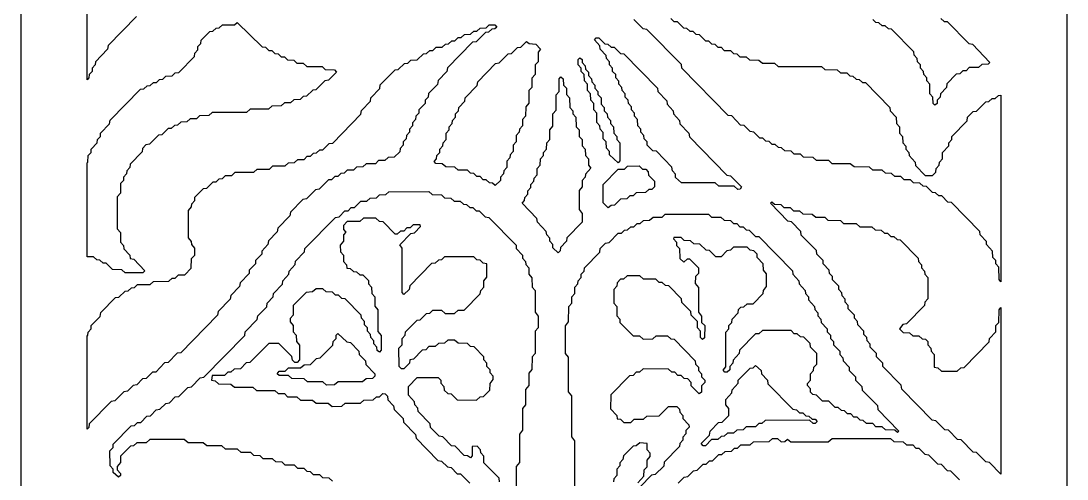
# Model space of a CAD drawing. Header units: millimetres. Extents: x 10 to 410, y 18 to 283.
# Drawn here: x 148 to 211.3, y 209 to 236.7 of the extents above; entities that cross this region are included whole.
import ezdxf

# ---------------------------------------------------------------- set-up
doc = ezdxf.new("R2010")
doc.units = ezdxf.units.MM
doc.layers.add('CUT', color=1, linetype='Continuous')

msp = doc.modelspace()

# ---------------------------------------------------------------- linework, layer by layer
at = {"layer": 'CUT'}
for points in [[(190.134, 157), (198.134, 157), (198.134, 160), (211.2679, 160), (211.2679, 280), (198.134, 280), (198.134, 283), (190.134, 283), (190.134, 280), (169.134, 280), (169.134, 283), (161.134, 283), (161.134, 280), (148, 280), (148, 160), (161.134, 160), (161.134, 157), (169.134, 157), (169.134, 160), (190.134, 160)], [(152.2394, 228.7964), (152.2475, 228.9869), (152.6194, 229.3779), (152.6274, 229.5685), (152.8094, 229.7657), (152.8174, 229.9562), (153.3639, 230.5175), (153.3948, 230.743), (155.2368, 232.6224), (155.4347, 232.6386), (155.6282, 232.824), (155.8146, 232.8325), (156.0082, 233.0179), (156.1946, 233.0263), (156.3882, 233.2118), (156.5746, 233.2202), (156.7682, 233.4056), (157.1446, 233.4141), (157.3381, 233.5995), (157.5486, 233.6242), (158.4937, 234.5886), (158.5173, 234.8028), (158.6992, 234.9999), (158.7072, 235.1905), (158.8892, 235.3876), (158.8972, 235.5782), (159.4166, 236.1119), (159.6145, 236.1281), (159.8081, 236.3135), (159.9945, 236.322), (160.1881, 236.5074), (160.9161, 236.5101), (161.0846, 236.6506), (162.5806, 235.1751), (162.7911, 235.1504), (162.9846, 234.965), (163.171, 234.9565), (163.3646, 234.7711), (163.551, 234.7626), (163.7446, 234.5772), (163.931, 234.5688), (164.1246, 234.3834), (164.501, 234.3749), (164.6945, 234.1895), (165.071, 234.1811), (165.2929, 233.9899), (166.2109, 233.9872), (166.4045, 233.8018), (166.9709, 233.7933), (167.0817, 233.654), (166.6024, 233.1611), (166.3805, 233.1286), (165.8424, 232.5795), (165.6445, 232.5633), (165.2724, 232.1918), (165.0745, 232.1756), (164.881, 231.9902), (164.5045, 231.9817), (164.311, 231.7963), (163.9346, 231.7879), (163.741, 231.6025), (163.1746, 231.594), (162.9675, 231.4059), (161.873, 231.4059), (161.6375, 231.212), (159.5647, 231.2063), (159.3712, 231.0209), (158.8047, 231.0124), (158.6112, 230.827), (158.2348, 230.8186), (158.0412, 230.6332), (157.6648, 230.6247), (157.4712, 230.4393), (157.2848, 230.4308), (157.0912, 230.2454), (156.9048, 230.237), (156.5213, 229.8577), (156.3109, 229.833), (155.7727, 229.2839), (155.5509, 229.2514), (155.3502, 229.0389), (155.3348, 228.837), (154.6057, 228.0932), (154.5822, 227.879), (154.4002, 227.6818), (154.3922, 227.4913), (154.2102, 227.2941), (154.2022, 227.1035), (154.0202, 226.9064), (154.0122, 226.3281), (153.8248, 226.1032), (153.8248, 224.1714), (154.0122, 223.9466), (154.0202, 223.3682), (154.2022, 223.1711), (154.2258, 222.9569), (154.5822, 222.5895), (154.6043, 222.3778), (154.8228, 222.3478), (155.4921, 221.6346), (155.3677, 221.519), (154.2982, 221.5217), (154.1047, 221.7071), (153.5383, 221.7156), (153.1547, 222.0948), (152.9683, 222.1033), (152.7747, 222.2887), (152.5883, 222.2971), (152.3948, 222.4825), (152, 222.4884), (152, 228.1612), (152.0494, 228.2148), (152.0575, 228.5992)], [(152.2394, 218.134), (152.2549, 218.3358), (152.7939, 218.8858), (152.8248, 219.1113), (153.7168, 220.0214), (153.9147, 220.0377), (154.2982, 220.4169), (154.4847, 220.4254), (154.6782, 220.6108), (154.8647, 220.6192), (155.0582, 220.8046), (155.8146, 220.8131), (156.0217, 221.0012), (156.9546, 221.007), (157.1482, 221.1924), (157.3346, 221.2008), (157.5281, 221.3862), (157.9046, 221.3947), (158.3037, 221.7938), (158.3247, 222.3824), (158.5092, 222.5928), (158.5147, 223.0014), (158.3273, 223.2263), (158.3192, 223.4169), (158.1347, 223.6273), (158.1347, 225.2903), (158.3192, 225.5007), (158.3273, 225.6913), (158.5092, 225.8884), (158.5247, 226.0903), (159.0367, 226.6127), (159.2345, 226.6289), (159.6181, 227.0082), (159.8045, 227.0167), (159.9981, 227.2021), (160.1845, 227.2105), (160.378, 227.3959), (160.7545, 227.4044), (160.9616, 227.5925), (162.0844, 227.5982), (162.278, 227.7836), (163.0344, 227.7921), (163.2415, 227.9802), (163.9844, 227.986), (164.1779, 228.1714), (164.5544, 228.1798), (164.7479, 228.3652), (165.1243, 228.3737), (165.3179, 228.5591), (165.5043, 228.5675), (165.6979, 228.7529), (165.8843, 228.7614), (166.0779, 228.9468), (166.2643, 228.9553), (166.6364, 229.3268), (166.8582, 229.3593), (168.5634, 231.0991), (168.5943, 231.3245), (169.1489, 231.8981), (169.1643, 232.1), (169.7033, 232.65), (169.7343, 232.8754), (170.6263, 233.7856), (170.8241, 233.8018), (171.1962, 234.1733), (171.3941, 234.1895), (171.5877, 234.3749), (171.9641, 234.3834), (172.3476, 234.7626), (172.5341, 234.7711), (172.7276, 234.9565), (172.9141, 234.965), (173.1076, 235.1504), (173.4841, 235.1588), (173.6776, 235.3442), (173.864, 235.3527), (174.0576, 235.5381), (174.244, 235.5465), (174.4376, 235.7319), (174.624, 235.7404), (174.8176, 235.9258), (175.194, 235.9343), (175.3875, 236.1197), (175.574, 236.1281), (175.7675, 236.3135), (176.144, 236.322), (176.3261, 236.4996), (176.6606, 236.5074), (176.7714, 236.368), (176.6606, 236.2551), (176.4742, 236.2467), (176.2806, 236.0613), (176.0942, 236.0528), (175.5321, 235.4875), (175.3102, 235.455), (173.7951, 233.909), (173.7641, 233.6835), (173.2251, 233.1335), (173.1942, 232.9081), (172.6551, 232.3581), (172.6316, 232.1439), (172.4496, 231.9468), (172.4416, 231.7562), (172.0696, 231.3652), (172.0616, 231.1746), (171.8796, 230.9775), (171.8716, 230.7869), (171.6897, 230.5897), (171.6816, 230.3992), (171.4997, 230.202), (171.4916, 230.0114), (171.3097, 229.8143), (171.3016, 229.6237), (171.1197, 229.4266), (171.1116, 229.236), (170.9297, 229.0389), (170.9142, 228.837), (170.5808, 228.5007), (170.2044, 228.4922), (170.0108, 228.3068), (169.6344, 228.2984), (169.4408, 228.113), (168.8744, 228.1045), (168.6809, 227.9191), (168.3044, 227.9107), (168.1109, 227.7252), (167.7344, 227.7168), (167.5409, 227.5314), (167.3545, 227.5229), (167.1609, 227.3375), (166.9745, 227.3291), (166.7809, 227.1437), (166.5945, 227.1352), (166.0324, 226.5698), (165.8105, 226.5373), (165.2724, 225.9883), (165.0506, 225.9558), (164.2954, 225.1852), (164.2645, 224.9598), (163.5354, 224.2159), (163.5045, 223.9905), (162.9655, 223.4405), (162.9419, 223.2263), (162.57, 222.8353), (162.5619, 222.6447), (162.19, 222.2537), (162.1819, 222.0631), (161.81, 221.6721), (161.7945, 221.4703), (161.2555, 220.9203), (161.2246, 220.6948), (160.6855, 220.1449), (160.6546, 219.9194), (159.9256, 219.1756), (159.8946, 218.9501), (157.6727, 216.6829), (157.4508, 216.6504), (156.9127, 216.1013), (156.6908, 216.0689), (156.1527, 215.5198), (155.9548, 215.5035), (155.5827, 215.132), (155.3609, 215.0995), (155.0128, 214.7443), (154.7909, 214.7118), (154.4428, 214.3566), (154.2209, 214.3241), (153.6828, 213.775), (153.461, 213.7425), (152.1358, 212.3904), (152.1123, 212.1762), (152, 212.0582), (152, 217.6927), (152.0494, 217.7463), (152.0575, 217.9369)], [(179.2814, 234.2764), (179.0994, 234.0792), (179.0914, 233.5009), (178.904, 233.2761), (178.9014, 232.7255), (178.7194, 232.5284), (178.714, 231.7694), (178.5294, 231.5591), (178.5214, 230.9808), (178.3394, 230.7836), (178.3314, 230.3992), (178.1494, 230.202), (178.1414, 230.0114), (177.9594, 229.8143), (177.9514, 229.4299), (177.7695, 229.2327), (177.7614, 228.8483), (177.5795, 228.6511), (177.5714, 228.4606), (177.3895, 228.2634), (177.3814, 227.879), (177.1995, 227.6818), (177.1914, 227.4913), (177.0095, 227.2941), (176.994, 227.0923), (176.6755, 226.7988), (176.524, 226.9413), (176.3375, 226.9498), (176.144, 227.1352), (175.9575, 227.1437), (175.764, 227.3291), (175.5775, 227.3375), (175.384, 227.5229), (175.1976, 227.5314), (175.004, 227.7168), (174.4376, 227.7252), (174.244, 227.9107), (173.6912, 227.9164), (173.4841, 228.1045), (173.0962, 228.1207), (172.9968, 228.2523), (173.1387, 228.4086), (173.1468, 228.5992), (173.3287, 228.7964), (173.3368, 228.9869), (173.5187, 229.1841), (173.5268, 229.3747), (173.7087, 229.5718), (173.7167, 229.9562), (173.8987, 230.1534), (173.9067, 230.344), (174.0887, 230.5411), (174.0967, 230.7317), (174.2787, 230.9288), (174.2867, 231.1194), (174.4687, 231.3166), (174.4767, 231.5071), (174.8487, 231.8981), (174.8641, 232.1), (175.5931, 232.8438), (175.6241, 233.0693), (176.7061, 234.1733), (176.9279, 234.2058), (177.466, 234.7549), (177.6639, 234.7711), (178.036, 235.1426), (178.2339, 235.1588), (178.5754, 235.4952), (178.7301, 235.369), (179.1305, 235.3442), (179.4313, 235.0375), (179.2894, 234.8547)], [(183.6939, 235.1588), (183.8804, 235.1504), (184.2639, 234.7711), (184.4618, 234.7549), (186.4937, 232.6816), (186.5092, 232.4797), (187.0637, 231.9061), (187.0791, 231.7043), (187.4511, 231.3133), (187.4591, 231.1227), (187.8311, 230.7317), (187.8546, 230.5175), (188.3937, 229.9675), (188.4246, 229.7421), (190.6997, 227.4206), (190.9216, 227.3881), (191.5835, 226.7127), (191.4915, 226.5698), (191.347, 226.5621), (191.1251, 226.7532), (190.2071, 226.7559), (189.9851, 226.9471), (187.9407, 226.9471), (187.5937, 227.2861), (187.5782, 227.488), (187.3963, 227.6851), (187.3727, 227.8993), (186.4276, 228.8637), (186.2172, 228.8884), (185.8763, 229.236), (185.8683, 229.4266), (185.6863, 229.6237), (185.6783, 229.8143), (185.4964, 230.0114), (185.4883, 230.202), (185.3064, 230.3992), (185.2983, 230.7836), (185.1164, 230.9808), (185.1083, 231.1713), (184.9264, 231.3685), (184.9183, 231.5591), (184.7364, 231.7562), (184.7283, 231.9468), (184.5464, 232.1439), (184.5383, 232.3345), (184.3564, 232.5316), (184.3484, 232.7222), (184.1664, 232.9194), (184.1584, 233.1099), (183.9764, 233.3071), (183.9684, 233.4977), (183.7864, 233.6948), (183.7784, 233.8854), (183.5964, 234.0825), (183.5884, 234.2731), (183.4064, 234.4703), (183.3984, 234.6608), (183.0338, 235.0406), (183.0184, 235.2424), (182.6865, 235.5926), (182.7859, 235.7242), (182.9418, 235.7242), (183.3139, 235.3527), (183.5004, 235.3442)], [(182.1393, 233.8367), (182.3213, 233.6396), (182.3293, 233.449), (182.5113, 233.2519), (182.5193, 233.0613), (182.7012, 232.8642), (182.7093, 232.6736), (182.8912, 232.4764), (182.8993, 232.2859), (183.0812, 232.0887), (183.0893, 231.7043), (183.2712, 231.5071), (183.2793, 231.3166), (183.4612, 231.1194), (183.4693, 230.9288), (183.6512, 230.7317), (183.6593, 230.5411), (183.8412, 230.344), (183.8492, 229.9595), (184.0312, 229.7624), (184.0392, 229.5718), (184.2212, 229.3747), (184.2238, 228.2799), (184.1124, 228.1558), (183.5964, 228.6544), (183.5884, 228.845), (183.4064, 229.0421), (183.3984, 229.4266), (183.2164, 229.6237), (183.2084, 230.0082), (183.0264, 230.2053), (183.0184, 230.3959), (182.8364, 230.593), (182.8284, 231.1713), (182.6464, 231.3685), (182.6384, 231.7529), (182.4565, 231.9501), (182.4484, 232.3345), (182.2665, 232.5316), (182.2584, 232.9161), (182.0765, 233.1132), (182.0684, 233.4977), (181.8865, 233.6948), (181.8784, 233.8854), (181.6965, 234.0825), (181.6965, 234.415), (181.7939, 234.5181), (181.9413, 234.415), (181.9493, 234.2245), (182.1313, 234.0273)], [(180.9993, 232.2859), (181.1813, 232.0887), (181.1893, 231.5104), (181.3713, 231.3133), (181.3793, 231.1227), (181.5613, 230.9255), (181.5693, 230.3472), (181.7513, 230.1501), (181.7593, 229.7657), (181.9413, 229.5685), (181.9493, 229.1841), (182.1313, 228.9869), (182.1393, 228.6025), (182.3213, 228.4054), (182.3293, 228.0209), (182.4738, 227.8514), (182.1393, 227.488), (182.1313, 227.2974), (181.9493, 227.1002), (181.9413, 226.7158), (181.7539, 226.4909), (181.7539, 225.3346), (181.9413, 225.1097), (181.9413, 224.5833), (181.0149, 223.6344), (180.9913, 223.4202), (180.6349, 223.0528), (180.6113, 222.8386), (180.4889, 222.725), (180.1765, 223.0324), (180.1685, 223.223), (179.9865, 223.4202), (179.9785, 223.6107), (179.7965, 223.8079), (179.773, 224.0221), (179.234, 224.5721), (179.203, 224.7975), (178.314, 225.7189), (178.4585, 225.8884), (178.4666, 226.079), (178.6485, 226.2762), (178.6566, 226.4667), (178.8385, 226.6639), (178.8466, 226.8545), (179.0285, 227.0516), (179.0366, 227.2422), (179.2185, 227.4393), (179.2266, 227.8238), (179.4085, 228.0209), (179.4166, 228.4054), (179.5985, 228.6025), (179.6066, 228.7931), (179.7885, 228.9902), (179.7965, 229.3747), (179.9785, 229.5718), (179.9865, 230.1501), (180.1739, 230.375), (180.1765, 231.1194), (180.3639, 231.3443), (180.3639, 232.2693), (180.5485, 232.4797), (180.5539, 233.2387), (180.6539, 233.355), (180.8013, 233.2519), (180.8094, 232.8674), (180.9913, 232.6703)], [(185.9311, 227.6299), (185.9547, 227.4157), (186.3111, 227.0483), (186.3111, 226.7158), (186.1603, 226.5621), (185.9738, 226.5536), (185.7803, 226.3682), (185.2139, 226.3598), (185.0203, 226.1744), (184.8339, 226.1659), (184.6403, 225.9805), (184.2639, 225.972), (183.8918, 225.6005), (183.6939, 225.5843), (183.5153, 225.4418), (183.2164, 225.7465), (183.2164, 226.8545), (184.1158, 227.7759), (184.5037, 227.7921), (184.6858, 227.9697), (185.3867, 227.9802), (185.5938, 227.7921), (185.7917, 227.7759)], [(205.783, 210.657), (205.5851, 210.6732), (204.857, 211.4162), (204.6351, 211.4487), (204.097, 211.9978), (203.8752, 212.0303), (203.337, 212.5794), (203.1152, 212.6119), (201.2732, 214.4913), (201.2423, 214.7167), (200.1333, 215.8483), (200.1178, 216.0502), (199.7459, 216.4412), (199.7378, 216.6318), (199.3659, 217.0228), (199.3579, 217.2133), (199.1759, 217.4105), (199.1679, 217.6011), (198.9859, 217.7982), (198.9779, 217.9888), (198.6059, 218.3798), (198.5979, 218.5704), (198.4159, 218.7675), (198.4079, 218.9581), (198.0359, 219.3491), (198.0279, 219.5397), (197.8459, 219.7368), (197.8379, 219.9274), (197.656, 220.1245), (197.6479, 220.3151), (197.466, 220.5123), (197.4579, 220.7028), (197.086, 221.0938), (197.0779, 221.2844), (196.896, 221.4816), (196.8879, 221.6721), (196.516, 222.0631), (196.508, 222.2537), (196.136, 222.6447), (196.1124, 222.8589), (195.1934, 223.7966), (195.1625, 224.0221), (194.5973, 224.5987), (194.3755, 224.6312), (193.3235, 225.7189), (193.4085, 225.8049), (193.5736, 225.6596), (193.95, 225.6512), (194.1436, 225.4658), (194.52, 225.4573), (194.7135, 225.2719), (195.09, 225.2634), (195.2835, 225.078), (195.85, 225.0696), (196.0719, 224.8785), (196.6099, 224.8757), (196.8035, 224.6903), (197.5599, 224.6819), (197.7534, 224.4965), (198.5099, 224.488), (198.7318, 224.2969), (199.4598, 224.2941), (199.6534, 224.1087), (200.0298, 224.1003), (200.2234, 223.9149), (200.4098, 223.9064), (200.6033, 223.721), (200.7898, 223.7126), (200.9833, 223.5272), (201.1812, 223.5109), (202.2632, 222.4069), (202.2786, 222.2051), (202.4606, 222.0079), (202.4686, 221.8174), (202.6506, 221.6202), (202.6586, 221.4296), (202.8406, 221.2325), (202.8432, 219.9439), (202.6586, 219.7335), (202.6432, 219.5317), (201.5612, 218.4277), (201.3394, 218.3952), (201.1387, 218.134), (201.3633, 217.9052), (201.7398, 217.8967), (201.9333, 217.7113), (202.3097, 217.7029), (202.5033, 217.5175), (202.7012, 217.5012), (202.8406, 217.3553), (202.8486, 217.1647), (203.0306, 216.9676), (203.0386, 216.777), (203.2206, 216.5798), (203.2287, 215.8074), (203.4497, 215.7643), (203.6716, 215.5731), (204.6146, 215.5731), (204.8366, 215.7643), (205.047, 215.789), (206.5621, 217.3349), (206.5857, 217.5491), (206.9576, 217.9401), (206.9656, 218.3246), (207.1476, 218.5217), (207.153, 219.2807), (207.2679, 219.4246), (207.2679, 209.3439), (206.5669, 210.0592), (206.3451, 210.0917)], [(168.4598, 216.5831), (168.8317, 216.1921), (168.8553, 215.9779), (169.4017, 215.4167), (169.4017, 215.278), (169.2623, 215.132), (168.8744, 215.1158), (168.6673, 214.9277), (167.1929, 214.9277), (166.9709, 214.7366), (166.4714, 214.7338), (166.2643, 214.922), (165.3314, 214.9277), (165.1243, 215.1158), (164.3815, 215.1215), (164.1744, 215.3097), (163.6215, 215.3154), (163.5045, 215.4198), (163.6079, 215.5704), (163.9844, 215.5788), (164.1779, 215.7643), (164.9059, 215.767), (165.1279, 215.9581), (165.5043, 215.9666), (165.8764, 216.3381), (166.0983, 216.3706), (166.8534, 217.1411), (166.877, 217.3553), (167.0589, 217.5524), (167.067, 217.743), (167.1644, 217.8461), (167.7105, 217.3399), (167.9323, 217.3074), (168.4443, 216.785)], [(193.1745, 214.8148), (194.6896, 213.2688), (194.9, 213.2441), (195.0935, 213.0587), (195.28, 213.0502), (195.4735, 212.8648), (195.66, 212.8563), (195.8535, 212.6709), (196.0399, 212.6625), (196.1508, 212.5231), (196.0399, 212.4102), (195.9204, 212.4075), (195.6849, 212.6013), (193.0036, 212.5956), (192.8101, 212.4102), (192.6236, 212.4018), (192.4301, 212.2164), (191.8636, 212.2079), (191.6701, 212.0225), (191.2937, 212.014), (191.1001, 211.8286), (190.7237, 211.8202), (190.5301, 211.6348), (190.3437, 211.6263), (190.1501, 211.4409), (189.7737, 211.4325), (189.4016, 211.061), (189.2571, 211.0532), (189.1463, 211.1926), (189.6527, 211.713), (189.6836, 211.9384), (190.1956, 212.4608), (190.4175, 212.4933), (190.8081, 212.8998), (190.8136, 213.3084), (190.6262, 213.5333), (190.6262, 213.8658), (190.9981, 214.2568), (191.0062, 214.4474), (191.3781, 214.8384), (191.3862, 215.0289), (192.0956, 215.7565), (192.2934, 215.7727), (192.4335, 215.9075), (192.7635, 215.6218), (192.779, 215.4199), (193.1509, 215.0289)]]:
    msp.add_lwpolyline(points, close=True, dxfattribs=at)
for points in [[(154.9809, 237.0058), (153.2758, 235.266), (153.2448, 235.0406), (152.5003, 234.2731), (152.4923, 234.0825), (152.3103, 233.8854), (152.3023, 233.6948), (152.1203, 233.4977), (152.1123, 233.3071), (152, 233.1854), (152, 238.4359)], [(187.3002, 236.8951), (187.4938, 236.7097), (187.6802, 236.7013), (188.0638, 236.322), (188.2502, 236.3135), (188.4438, 236.1281), (188.6302, 236.1197), (188.8237, 235.9343), (189.0102, 235.9258), (189.3937, 235.5465), (189.5802, 235.5381), (189.7737, 235.3527), (189.9602, 235.3442), (190.1537, 235.1588), (190.3401, 235.1504), (190.5337, 234.965), (190.9101, 234.9565), (191.1037, 234.7711), (191.2901, 234.7626), (191.4837, 234.5772), (191.8601, 234.5688), (192.0536, 234.3834), (192.6201, 234.3749), (192.842, 234.1838), (193.57, 234.1811), (193.792, 233.9899), (196.4064, 233.9899), (196.6135, 233.8018), (197.3563, 233.7961), (197.5635, 233.6079), (197.9399, 233.5995), (198.1334, 233.4141), (198.3199, 233.4056), (198.5134, 233.2202), (198.6999, 233.2118), (198.8934, 233.0263), (199.0798, 233.0179), (200.5532, 231.5184), (200.5687, 231.3166), (200.9406, 230.9255), (200.9487, 230.5411), (201.1306, 230.344), (201.1387, 229.9595), (201.3206, 229.7624), (201.3287, 229.3779), (201.5106, 229.1808), (201.5187, 228.9902), (201.7006, 228.7931), (201.7087, 228.6025), (202.0806, 228.2115), (202.1042, 227.9973), (202.6933, 227.4044), (203.1231, 227.4044), (203.3322, 227.6096), (203.3558, 227.8238), (203.5377, 228.0209), (203.5458, 228.2115), (203.7277, 228.4086), (203.7357, 228.7931), (204.1077, 229.1841), (204.1157, 229.3747), (204.2977, 229.5718), (204.3057, 229.7624), (205.2321, 230.7114), (205.2557, 230.9255), (205.5851, 231.2654), (205.783, 231.2816), (206.3451, 231.847), (206.543, 231.8632), (206.7365, 232.0486), (206.9229, 232.057), (207.1165, 232.2424), (207.2679, 232.2458), (207.2679, 220.9631), (207.153, 221.1071), (207.1476, 221.866), (206.9656, 222.0631), (206.9576, 222.2537), (206.7756, 222.4509), (206.7676, 222.8353), (206.3957, 223.2263), (206.3876, 223.4169), (206.0157, 223.8079), (205.9921, 224.0221), (204.287, 225.7619), (204.0652, 225.7944), (203.6931, 226.1659), (203.5066, 226.1744), (203.3131, 226.3598), (203.1266, 226.3682), (202.7671, 226.7312), (202.5566, 226.7559), (202.3631, 226.9413), (201.9867, 226.9498), (201.7931, 227.1352), (201.4167, 227.1437), (201.2231, 227.3291), (200.8467, 227.3375), (200.6532, 227.5229), (200.2767, 227.5314), (200.0832, 227.7168), (199.5167, 227.7252), (199.3232, 227.9107), (198.3903, 227.9164), (198.1548, 228.1102), (197.0604, 228.1102), (196.8533, 228.2984), (196.1104, 228.3041), (195.9033, 228.4922), (195.3369, 228.5007), (195.1433, 228.6861), (194.7669, 228.6945), (194.5734, 228.88), (194.1969, 228.8884), (194.0034, 229.0738), (193.8169, 229.0823), (193.6234, 229.2677), (193.4369, 229.2761), (193.2434, 229.4615), (193.057, 229.47), (192.8634, 229.6554), (192.677, 229.6639), (192.3174, 230.0268), (192.0956, 230.0593), (191.7474, 230.4146), (191.5256, 230.4471), (190.9874, 230.9962), (190.7656, 231.0287), (187.9737, 233.8774), (187.9427, 234.1029), (185.8576, 236.2304), (185.6358, 236.2629), (185.0737, 236.8283)], [(203.6397, 236.8951), (203.8332, 236.7097), (204.0197, 236.7013), (205.3292, 235.369), (205.5511, 235.3365), (206.6004, 234.2356), (206.4896, 234.1227), (206.1132, 234.1142), (205.9196, 233.9288), (205.3532, 233.9203), (205.1596, 233.7349), (204.9732, 233.7265), (204.7797, 233.5411), (204.5693, 233.5163), (204.0041, 232.9397), (203.9805, 232.7255), (203.6086, 232.3345), (203.6006, 232.1439), (203.4186, 231.9468), (203.4106, 231.7562), (203.2746, 231.6453), (203.1658, 231.7562), (203.1577, 232.1406), (202.9758, 232.3378), (202.9677, 232.9161), (202.7858, 233.1132), (202.7777, 233.3038), (202.5958, 233.5009), (202.5877, 233.6915), (202.4058, 233.8887), (202.3978, 234.0792), (202.2158, 234.2764), (202.2078, 234.467), (202.0258, 234.6641), (202.0022, 234.8783), (200.6532, 236.2467), (200.4667, 236.2551), (200.2732, 236.4405), (200.0867, 236.449), (199.8932, 236.6344), (199.7067, 236.6429), (199.5132, 236.8283)], [(166.8378, 208.9207), (166.6443, 209.1061), (166.2679, 209.1146), (166.0743, 209.3), (165.6979, 209.3084), (165.5043, 209.4938), (165.3179, 209.5023), (165.1243, 209.6877), (164.7479, 209.6962), (164.5544, 209.8816), (163.9879, 209.89), (163.7944, 210.0754), (163.4179, 210.0839), (163.2244, 210.2693), (162.658, 210.2777), (162.4644, 210.4632), (162.088, 210.4716), (161.8944, 210.657), (161.328, 210.6655), (161.1061, 210.8566), (160.378, 210.8593), (160.1561, 211.0505), (159.2381, 211.0532), (159.0161, 211.2443), (158.1117, 211.2443), (157.8762, 211.4382), (155.7932, 211.4382), (155.5713, 211.2471), (155.0049, 211.2386), (154.8113, 211.0532), (154.6249, 211.0447), (154.0202, 210.4282), (154.0122, 210.0438), (153.8248, 209.8189), (153.8302, 209.6041), (154.0148, 209.3937), (154.0122, 209.2683), (153.9034, 209.1574), (153.5848, 209.4509), (153.5694, 209.6528), (153.3874, 209.8499), (153.3848, 210.7508), (153.5694, 210.9611), (153.5774, 211.1517), (154.6668, 212.267), (154.8647, 212.2832), (155.0582, 212.4686), (155.2447, 212.4771), (155.6168, 212.8486), (155.8386, 212.8811), (156.1867, 213.2363), (156.4086, 213.2688), (156.7567, 213.624), (156.9786, 213.6565), (157.3267, 214.0117), (157.5486, 214.0442), (158.0867, 214.5933), (158.3085, 214.6258), (158.8467, 215.1749), (159.0685, 215.2074), (161.5336, 217.7227), (161.5646, 217.9481), (162.2936, 218.692), (162.3245, 218.9174), (162.8635, 219.4674), (162.8871, 219.6816), (163.2591, 220.0726), (163.2745, 220.2745), (163.8135, 220.8244), (163.8371, 221.0386), (164.209, 221.4296), (164.2171, 221.6202), (164.589, 222.0112), (164.6045, 222.2131), (165.159, 222.7867), (165.1744, 222.9885), (167.0164, 224.868), (167.2382, 224.9005), (167.5978, 225.2634), (167.7842, 225.2719), (167.9778, 225.4573), (168.1642, 225.4658), (168.5478, 225.845), (168.9242, 225.8535), (169.1178, 226.0389), (169.4942, 226.0473), (169.6877, 226.2328), (170.0642, 226.2412), (170.2463, 226.4188), (172.6707, 226.4266), (172.8643, 226.2412), (173.4307, 226.2328), (173.6242, 226.0473), (174.0007, 226.0389), (174.1942, 225.8535), (174.5707, 225.845), (174.7642, 225.6596), (174.9506, 225.6512), (175.1442, 225.4658), (175.3306, 225.4573), (175.5242, 225.2719), (175.7106, 225.2634), (176.0702, 224.9005), (176.292, 224.868), (177.944, 223.1824), (177.9594, 222.9805), (178.3314, 222.5895), (178.3394, 222.3989), (178.5214, 222.2018), (178.5294, 222.0112), (178.7114, 221.8141), (178.7194, 221.4296), (178.904, 221.2193), (178.9094, 220.6542), (179.094, 220.4438), (179.094, 219.131), (179.2814, 218.9062), (179.284, 218.1992), (179.0994, 217.9888), (179.094, 216.6483), (178.9094, 216.4379), (178.904, 215.679), (178.714, 215.4409), (178.714, 214.7097), (178.524, 214.4716), (178.524, 213.5465), (178.334, 213.3084), (178.334, 211.9956), (178.144, 211.7575), (178.144, 210.057), (177.954, 209.8189), (177.944, 207.7062)], [(176.9466, 208.8806), (176.9231, 209.0948), (176.0041, 210.0325), (175.9886, 210.4282), (175.8067, 210.6253), (175.7986, 210.8159), (175.598, 211.0285), (175.2997, 211.0101), (175.2941, 210.4447), (175.1941, 210.3284), (175.004, 210.4632), (174.8061, 210.4794), (174.268, 211.0285), (174.0462, 211.061), (173.508, 211.61), (173.2862, 211.6425), (172.7742, 212.165), (172.7432, 212.3904), (172.0142, 213.1343), (171.9988, 213.3361), (171.8168, 213.5333), (171.8088, 213.7238), (171.4368, 214.1148), (171.4368, 214.6412), (171.9677, 215.1827), (173.2271, 215.1854), (173.3916, 215.0289), (173.3996, 214.8384), (173.5816, 214.6412), (173.6051, 214.427), (173.8142, 214.2218), (174.0121, 214.2056), (174.3842, 213.8341), (175.5456, 213.8284), (175.7675, 214.0195), (175.9779, 214.0442), (176.3531, 214.427), (176.3767, 214.8351), (176.5641, 215.0599), (176.5586, 215.2747), (176.3767, 215.4719), (176.3686, 215.6624), (176.1867, 215.8596), (176.1786, 216.0502), (175.9967, 216.2473), (175.9886, 216.4379), (175.408, 217.0382), (175.1976, 217.0629), (175.004, 217.2483), (174.4376, 217.2567), (174.2156, 217.4479), (173.8142, 217.4422), (173.6207, 217.2567), (173.2443, 217.2483), (173.0507, 217.0629), (172.6743, 217.0544), (172.4807, 216.869), (172.2703, 216.8443), (171.7322, 216.2952), (171.5137, 216.2652), (171.4916, 216.0534), (171.1508, 215.7059), (171.0177, 215.7059), (170.8668, 215.8596), (170.8642, 216.9543), (171.0488, 217.1647), (171.0568, 217.5491), (171.2388, 217.7463), (171.2542, 217.9481), (171.9562, 218.6644), (172.1541, 218.6806), (172.5262, 219.0521), (172.7241, 219.0683), (172.9176, 219.2538), (173.4307, 219.2538), (173.6526, 219.0626), (174.2156, 219.0626), (174.4376, 219.2538), (174.814, 219.2622), (175.7831, 220.2429), (175.8067, 220.4571), (175.9886, 220.6542), (175.9967, 221.0386), (176.1841, 221.2635), (176.1785, 222.0602), (175.9575, 222.1033), (175.764, 222.2887), (175.5775, 222.2971), (175.384, 222.4825), (173.6242, 222.4825), (173.4307, 222.2971), (173.2443, 222.2887), (173.0507, 222.1033), (172.8403, 222.0785), (171.5152, 220.7264), (171.4842, 220.501), (171.1542, 220.2153), (171.0542, 220.3316), (171.0542, 223.0014), (170.9069, 223.2119), (171.5762, 223.8987), (171.7981, 223.9311), (172.1732, 224.3139), (172.1537, 224.4213), (171.7243, 224.4212), (171.5308, 224.2357), (171.3443, 224.2273), (171.1508, 224.0419), (170.9643, 224.0334), (170.7572, 223.8453), (170.6263, 223.8558), (169.8981, 224.5987), (169.6877, 224.6235), (169.4658, 224.8146), (168.7128, 224.8146), (168.4909, 224.6235), (167.7344, 224.615), (167.5098, 224.3862), (167.5098, 224.1437), (167.6543, 223.9742), (167.5098, 223.8046), (167.5018, 223.4202), (167.3144, 223.1953), (167.3198, 222.7867), (167.5018, 222.5895), (167.5098, 222.2051), (167.6917, 222.0079), (167.7139, 221.7962), (167.9209, 221.7739), (168.1144, 221.5885), (168.3009, 221.5801), (168.4944, 221.3947), (168.6809, 221.3862), (169.0143, 221.0499), (169.0297, 220.8481), (169.2117, 220.6509), (169.2197, 220.2665), (169.4017, 220.0693), (169.4097, 219.491), (169.5943, 219.2807), (169.5943, 217.9679), (169.7843, 217.7298), (169.7843, 216.8421), (169.6843, 216.7258), (169.5369, 216.8289), (169.5288, 217.0195), (169.3469, 217.2166), (169.3389, 217.4072), (169.1569, 217.6043), (169.1489, 217.7949), (168.9669, 217.9921), (168.9589, 218.1826), (168.7769, 218.3798), (168.7689, 218.5704), (168.5869, 218.7675), (168.5789, 218.9581), (167.6182, 219.9461), (167.4078, 219.9708), (167.2143, 220.1562), (167.0278, 220.1647), (166.8343, 220.3501), (166.4578, 220.3585), (166.2643, 220.5439), (165.8629, 220.5497), (165.641, 220.3585), (165.2406, 220.3338), (164.4699, 219.5397), (164.4619, 218.9614), (164.2799, 218.7642), (164.2745, 218.5494), (164.4619, 218.3246), (164.4699, 217.9401), (164.6518, 217.743), (164.6599, 217.3586), (164.8444, 217.1482), (164.8444, 216.2605), (164.7024, 216.1013), (164.5579, 216.0936), (164.4145, 216.236), (164.3835, 216.4615), (163.6044, 217.2483), (162.9846, 217.2483), (161.8525, 216.1013), (161.6307, 216.0689), (161.2711, 215.7059), (160.8947, 215.6974), (160.7011, 215.512), (160.5147, 215.5035), (160.3211, 215.3181), (159.565, 215.3098), (159.5302, 215.0319), (159.7512, 214.9888), (159.9447, 214.8034), (160.7011, 214.7949), (160.9231, 214.6038), (162.0175, 214.6038), (162.253, 214.41), (163.361, 214.4072), (163.5546, 214.2218), (163.931, 214.2134), (164.1246, 214.028), (164.691, 214.0195), (164.9129, 213.8284), (165.641, 213.8256), (165.8629, 213.6345), (166.5909, 213.6318), (166.8129, 213.4407), (167.4043, 213.4464), (167.6114, 213.6345), (168.5442, 213.6402), (168.7378, 213.8256), (169.3042, 213.8341), (169.4977, 214.0195), (169.6842, 214.028), (169.8777, 214.2134), (170.0223, 214.2056), (170.1617, 214.0596), (170.1852, 213.8454), (170.5417, 213.4781), (170.5652, 213.2639), (171.1116, 212.7026), (171.1352, 212.4884), (171.8642, 211.7446), (171.8952, 211.5191), (173.2203, 210.167), (173.4421, 210.1345), (173.7903, 209.7793), (174.0121, 209.7468), (174.3842, 209.3753), (174.5821, 209.3591), (175.1442, 208.7937)], [(181.5039, 208.2748), (181.5039, 211.3698), (181.3139, 211.6079), (181.3139, 214.0838), (181.1239, 214.3219), (181.1239, 216.4102), (180.9339, 216.6483), (180.9339, 218.3113), (181.1239, 218.5494), (181.1265, 219.4877), (181.3085, 219.6849), (181.3165, 220.0693), (181.4984, 220.2665), (181.5065, 220.6509), (181.6884, 220.8481), (181.6965, 221.0386), (181.8784, 221.2358), (181.8865, 221.4264), (182.0684, 221.6235), (182.0765, 221.8141), (183.0029, 222.7631), (183.0264, 222.9772), (183.3558, 223.3171), (183.5777, 223.3496), (184.1273, 223.9064), (184.3137, 223.9149), (184.5072, 224.1003), (184.6937, 224.1087), (184.8872, 224.2941), (185.0737, 224.3026), (185.2672, 224.488), (185.4537, 224.4965), (185.6472, 224.6819), (186.0236, 224.6903), (186.2307, 224.8785), (186.7836, 224.8842), (186.9657, 225.0618), (189.5802, 225.0696), (189.7737, 224.8842), (190.3266, 224.8785), (190.5337, 224.6903), (190.9101, 224.6819), (191.1037, 224.4965), (191.2901, 224.488), (191.4837, 224.3026), (191.6701, 224.2941), (191.8636, 224.1087), (192.0501, 224.1003), (192.4336, 223.721), (192.6315, 223.7048), (194.6634, 221.6315), (194.6789, 221.4296), (195.0508, 221.0386), (195.0589, 220.8481), (195.4308, 220.4571), (195.4389, 220.2665), (195.6208, 220.0693), (195.6289, 219.8788), (196.0008, 219.4877), (196.0088, 219.2972), (196.1908, 219.1), (196.1988, 218.9094), (196.3808, 218.7123), (196.3888, 218.5217), (196.7608, 218.1307), (196.7688, 217.9401), (196.9508, 217.743), (196.9588, 217.5524), (197.1408, 217.3553), (197.1488, 217.1647), (197.5208, 216.7737), (197.5288, 216.5831), (197.7108, 216.386), (197.7188, 216.1954), (198.0907, 215.8044), (198.0988, 215.6138), (198.4707, 215.2228), (198.4788, 215.0322), (198.8507, 214.6412), (198.8743, 214.427), (199.7933, 213.4893), (199.8242, 213.2639), (201.0906, 211.9415), (201.0082, 211.8688), (200.8432, 212.014), (200.2767, 212.0225), (200.0832, 212.2079), (199.7067, 212.2164), (199.5132, 212.4018), (199.1368, 212.4102), (198.9432, 212.5956), (198.7568, 212.6041), (198.5632, 212.7895), (198.3768, 212.7979), (198.1832, 212.9833), (197.9968, 212.9918), (197.8033, 213.1772), (197.6168, 213.1857), (197.4233, 213.3711), (197.2368, 213.3795), (196.8533, 213.7588), (196.4768, 213.7672), (196.1173, 214.1302), (195.8954, 214.1627), (195.756, 214.3087), (195.748, 214.4993), (195.566, 214.6964), (195.5634, 214.8218), (195.748, 215.0322), (195.756, 215.4167), (195.938, 215.6138), (195.946, 215.8044), (196.128, 216.0015), (196.128, 216.6318), (195.756, 217.0228), (195.7325, 217.2369), (195.3573, 217.6197), (195.1469, 217.6445), (194.9533, 217.8299), (194.7669, 217.8383), (194.5734, 218.0237), (192.842, 218.0295), (192.6201, 217.8383), (192.4336, 217.8299), (191.4645, 216.8492), (191.441, 216.635), (191.069, 216.244), (191.061, 216.0534), (190.879, 215.8563), (190.8636, 215.6545), (190.7201, 215.512), (190.5756, 215.5198), (190.4736, 215.6381), (190.6236, 215.8354), (190.6262, 217.9369), (190.8081, 218.134), (190.8162, 218.3246), (190.9981, 218.5217), (191.0062, 218.7123), (191.3781, 219.1033), (191.3936, 219.3052), (191.537, 219.4476), (191.7235, 219.4561), (191.917, 219.6415), (192.2934, 219.6499), (192.8981, 220.2665), (192.9061, 220.4571), (193.0935, 220.6819), (193.0935, 221.4506), (192.9061, 221.6754), (192.8981, 222.0599), (192.5335, 222.4396), (192.5181, 222.6414), (192.3174, 222.854), (192.107, 222.8787), (191.9134, 223.0641), (191.1037, 223.0641), (190.9101, 222.8787), (190.6997, 222.854), (190.3401, 222.491), (190.0306, 222.4883), (189.6335, 222.8703), (189.4356, 222.8865), (189.0635, 223.258), (188.6871, 223.2664), (188.4936, 223.4518), (188.1171, 223.4603), (187.9236, 223.6457), (187.4942, 223.6459), (187.4591, 223.5623), (187.6411, 223.365), (187.6491, 223.1744), (187.8311, 222.9772), (187.8546, 222.3753), (188.0887, 222.1651), (188.3071, 222.3555), (188.4402, 222.3555), (188.971, 221.8141), (188.971, 221.4816), (188.7891, 221.2844), (188.7836, 220.8758), (188.9736, 220.6377), (188.9736, 219.131), (189.161, 218.9062), (189.1691, 218.5217), (189.351, 218.3246), (189.3436, 217.5931), (189.2286, 217.4907), (189.1062, 217.6043), (189.0982, 217.9888), (188.9162, 218.1859), (188.9082, 218.5704), (188.5363, 218.9614), (188.5127, 219.1756), (187.9737, 219.7255), (187.9427, 219.951), (187.1876, 220.7215), (186.9772, 220.7462), (186.7836, 220.9317), (186.5972, 220.9401), (186.4036, 221.1255), (185.6472, 221.134), (185.4253, 221.3251), (184.6723, 221.3251), (184.4503, 221.134), (184.2639, 221.1255), (184.0548, 220.9203), (184.0312, 220.7061), (183.8492, 220.509), (183.8492, 219.6849), (184.0312, 219.4877), (184.0392, 218.9094), (184.2212, 218.7123), (184.2292, 218.5217), (185.0239, 217.7113), (185.4003, 217.7029), (185.6222, 217.5117), (186.2136, 217.5175), (186.4207, 217.7056), (187.0967, 217.7056), (187.3038, 217.5175), (187.5017, 217.5012), (188.7736, 216.2034), (188.7891, 216.0015), (188.971, 215.8044), (188.9791, 215.6138), (189.161, 215.4167), (189.1691, 215.2261), (189.351, 215.0289), (189.351, 214.8903), (189.1691, 214.6931), (189.161, 214.3087), (189.0251, 214.1978), (188.5437, 214.6852), (188.5282, 214.887), (188.3275, 215.0995), (188.1171, 215.1243), (187.9236, 215.3097), (187.7371, 215.3181), (187.5436, 215.5035), (187.3572, 215.512), (187.1636, 215.6974), (185.6222, 215.7031), (185.4003, 215.512), (185.2139, 215.5035), (185.0203, 215.3181), (184.8099, 215.2934), (183.6748, 214.1352), (183.6593, 213.2875), (184.0312, 212.8965), (184.0533, 212.6847), (184.2603, 212.6625), (184.4539, 212.4771), (184.8837, 212.4771), (185.0908, 212.6652), (185.6437, 212.6709), (185.8508, 212.8591), (186.5936, 212.8648), (187.1672, 213.4379), (187.6667, 213.4407), (187.8311, 213.2842), (187.8391, 213.0936), (188.0211, 212.8965), (188.0291, 212.7059), (188.3937, 212.3262), (188.4037, 212.1895), (188.2191, 211.9791), (188.2111, 211.7885), (188.0291, 211.5914), (188.0211, 211.4008), (187.8391, 211.2036), (187.8311, 211.0131), (186.9047, 210.0641), (186.8737, 209.8386), (186.3617, 209.3162), (186.1399, 209.2837), (185.4423, 208.5759)], [(187.7575, 208.81), (188.1057, 209.1652), (188.3275, 209.1977), (188.6757, 209.5529), (188.8975, 209.5854), (189.2571, 209.9484), (189.4435, 209.9569), (189.6371, 210.1423), (189.8235, 210.1507), (190.2071, 210.53), (190.3935, 210.5385), (190.587, 210.7239), (190.9635, 210.7323), (191.157, 210.9177), (191.3435, 210.9262), (191.537, 211.1116), (192.1034, 211.12), (192.3105, 211.3082), (193.2434, 211.3139), (193.4505, 211.502), (193.76, 211.4993), (193.982, 211.3082), (194.1934, 211.3139), (194.3585, 211.4592), (194.5519, 211.3082), (196.8249, 211.3082), (197.0604, 211.502), (200.5862, 211.502), (200.7933, 211.3139), (201.3598, 211.3055), (201.5533, 211.12), (201.9298, 211.1116), (202.1233, 210.9262), (202.3097, 210.9177), (202.6693, 210.5547), (202.8912, 210.5222), (203.4293, 209.9732), (203.6511, 209.9407), (204.0232, 209.5692), (204.2211, 209.5529), (204.7592, 209.0038)], [(185.3064, 208.8254), (185.6783, 209.2164), (185.6863, 209.6008), (185.8683, 209.798), (185.8763, 210.1824), (186.0637, 210.4073), (186.0583, 210.6221), (185.8763, 210.8192), (185.8682, 211.2039), (185.4322, 211.2443), (185.2103, 211.0532), (185.0239, 211.0447), (184.4347, 210.4518), (184.4112, 210.2376), (184.2292, 210.0405), (184.2212, 209.8499), (184.0392, 209.6528), (184.0312, 209.2683), (183.8492, 209.0712), (183.8412, 208.8806)]]:
    msp.add_lwpolyline(points, dxfattribs=at)

doc.saveas('drawing.dxf')
